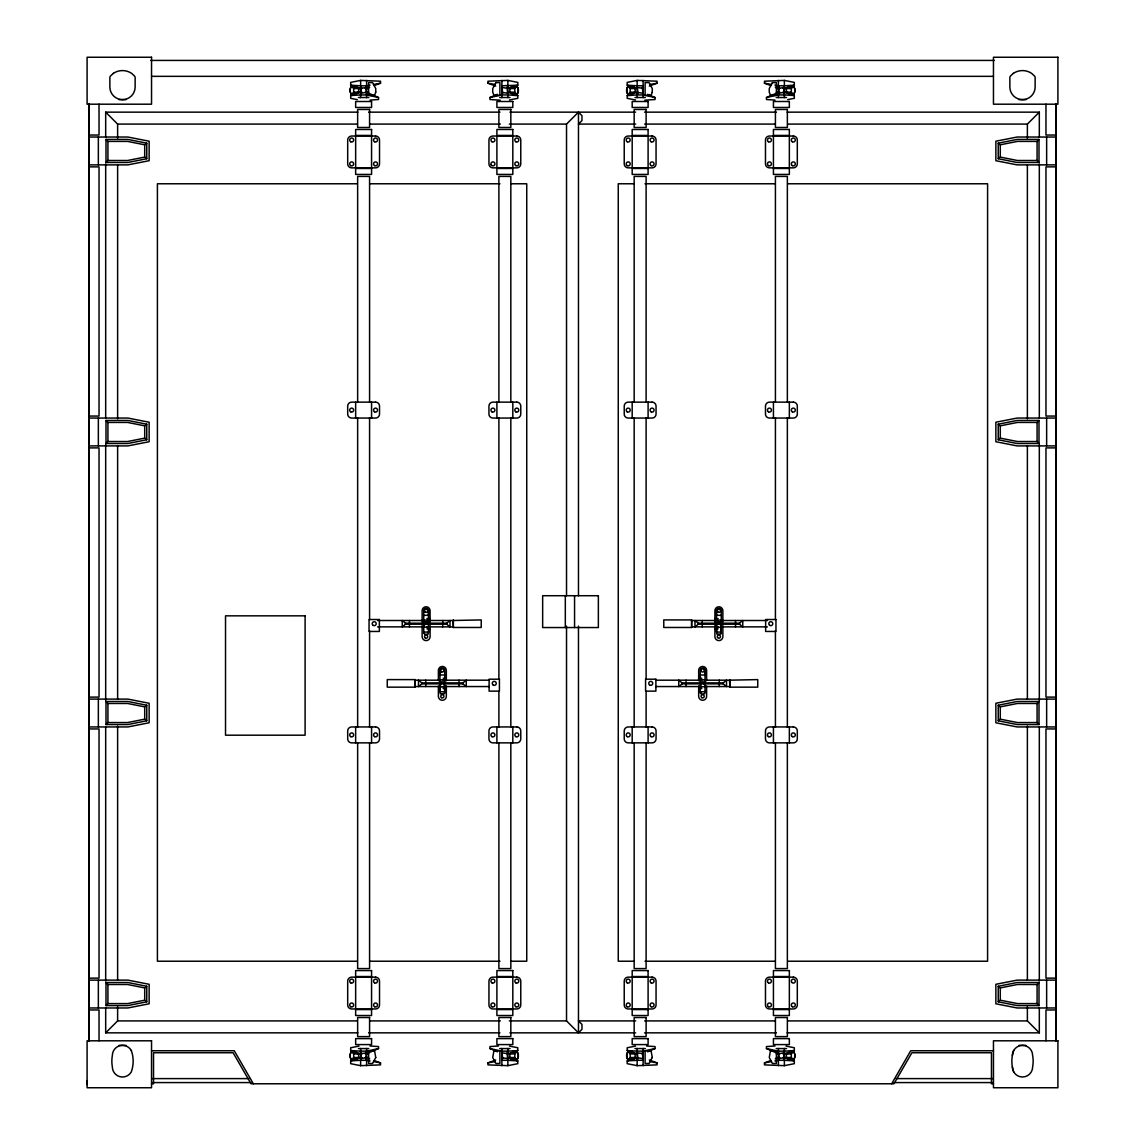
<?xml version="1.0" encoding="UTF-8"?>
<svg xmlns="http://www.w3.org/2000/svg" width="1145" height="1145" viewBox="0 0 1145 1145"><rect width="100%" height="100%" fill="white"/><g stroke="black" fill="none" stroke-linecap="round" stroke-linejoin="round"><path stroke-width="1.5" d="M87.092 1084.573L87.092 1080.594M357.87 1032.847L105.683 1032.847L105.683 1007.815M105.683 980.993L105.683 727.147M105.683 700.325L105.683 444.675M105.683 417.853L105.683 164.007M105.683 137.185L105.683 112.153L357.87 112.153M428.502 631.654L428.216 634.044L424.723 634.33L423.736 631.654M424.723 624.197L423.736 627.288L428.502 626.873M423.722 623.195L423.722 620.103L428.502 620.103L428.502 623.195L428.502 610.757A2.39 2.39 0 0 0 426.112 608.381A2.39 2.39 0 0 0 423.722 610.757L423.722 615.738M428.502 615.738L428.502 610.757M439.966 686.556L440.968 683.866M444.747 675.421L444.747 670.44A2.39 2.39 0 0 0 442.356 668.05A2.39 2.39 0 0 0 439.966 670.44L439.981 682.878L439.981 679.786L444.747 679.786L444.747 682.878M439.966 684.867L440.267 693.727L444.46 693.727L444.747 686.971L439.966 686.971L439.966 691.737L444.747 691.737M444.747 686.556L443.745 683.866M444.747 680.187L444.747 675.006L439.981 675.006M705.034 691.337L704.733 693.727L701.255 694.013L700.253 691.337M701.255 683.866L700.253 686.971L705.034 686.556M700.253 682.878L700.253 679.786L705.019 679.786L705.019 682.878L705.019 670.44A2.39 2.39 0 0 0 702.644 668.05A2.39 2.39 0 0 0 700.253 670.44L700.253 675.421M705.019 675.421L705.019 670.44M717.486 624.197L716.498 625.184L716.498 632.069L721.264 632.069M721.278 615.738L721.278 610.757A2.39 2.39 0 0 0 718.888 608.381A2.39 2.39 0 0 0 716.498 610.757L716.498 623.195L716.498 620.103L721.278 620.103L721.278 623.195M716.498 625.184L716.784 634.044L720.978 634.044L721.264 627.288L716.498 627.288M721.264 626.873L720.277 624.197M721.278 620.504L721.278 615.323L716.498 615.323M357.312 99.644L350.685 98.313L350.685 95.536L360.632 94.935L361.434 87.578L360.632 85.789L350.685 85.188L350.685 82.397L360.632 80.408L380.526 81.209L380.526 83.199L374.329 85.503M370.078 85.145L366.6 85.789L365.799 87.578L366.6 94.935L378.537 97.525L378.537 99.515L370.007 100.087M500.165 100.188L489.945 99.515L489.945 97.525L501.882 94.935L502.669 93.146L501.882 85.789L517.798 85.188L517.798 82.397L507.85 80.408L487.956 81.209L487.956 83.199L495.685 86.075M507.85 85.789L507.049 87.578L507.85 94.935L517.798 95.536L517.798 98.313L509.496 99.973M635.504 99.973L627.202 98.313L627.202 95.536L637.15 94.935L637.951 93.146L637.15 85.789L627.202 85.188L627.202 82.397L637.15 80.408L657.044 81.209L657.044 83.199L649.315 86.075M774.993 100.087L766.463 99.515L766.463 97.525L778.4 94.935L779.201 87.578L778.4 85.789L774.922 85.145M770.671 85.503L764.474 83.199L764.474 81.209L784.368 80.408L794.315 82.397L794.315 85.188L784.368 85.789L783.566 87.578L784.368 94.935L794.315 95.536L794.315 98.313L787.688 99.644M374.329 1060.585L380.526 1062.889L380.526 1064.879L360.632 1065.666L350.685 1063.676L350.685 1060.9L360.632 1060.299L361.434 1058.51L360.632 1051.139L350.685 1050.552L350.685 1047.761L358.972 1046.101M370.007 1046L378.537 1046.573L378.537 1048.562L366.6 1051.139L365.799 1058.51L366.6 1060.299L370.078 1060.943M509.496 1046.101L517.798 1047.761L517.798 1050.552L507.85 1051.139L507.049 1052.942L507.85 1060.299L517.798 1060.9L517.798 1063.676L507.85 1065.666L487.956 1064.879L487.956 1062.889L495.685 1060.012M649.315 1060.012L657.044 1062.889L657.044 1064.879L637.15 1065.666L627.202 1063.676L627.202 1060.9L637.15 1060.299L637.951 1058.51L637.15 1051.139L627.202 1050.552L627.202 1047.761L635.504 1046.101M646.539 1046L655.054 1046.573L655.054 1048.562L643.118 1051.139L642.331 1052.942L643.118 1060.299L637.15 1060.299M774.922 1060.943L778.4 1060.299L779.201 1058.51L778.4 1051.139L766.463 1048.562L766.463 1046.573L774.993 1046M786.028 1046.101L794.315 1047.761L794.315 1050.552L784.368 1051.139L783.566 1052.942L784.368 1060.299L794.315 1060.9L794.315 1063.676L784.368 1065.666L764.474 1064.879L764.474 1062.889L770.671 1060.585M351.844 85.589L350.284 88.566L350.284 92.158L351.944 95.336L358.643 92.158L358.643 88.566L356.539 86.19M513.06 95.336L516.538 95.336L518.184 92.158L518.184 88.566L516.638 85.589M628.362 85.589L626.816 88.566L626.816 92.158L628.462 95.336L631.94 95.336M516.638 1060.499L518.184 1057.508L518.184 1053.93L516.538 1050.752L513.06 1050.752M631.94 1050.752L628.462 1050.752L626.816 1053.93L626.816 1057.508L628.362 1060.499M793.156 1060.499L794.716 1057.508L794.716 1053.93L793.056 1050.752L786.357 1053.93L786.357 1057.508L788.461 1059.898M891.669 1083.771L910.733 1050.752L993.459 1050.752M452.976 620.504L481.229 619.917L481.229 627.474L453.377 627.474L452.976 620.504L426.913 620.504M415.105 687.157L415.105 679.6L387.253 679.6L387.253 687.157L415.105 687.157L415.105 679.6M691.623 627.474L691.623 619.917L663.771 619.917L663.771 627.474L691.623 627.474L691.623 619.917M729.494 680.187L757.747 679.6L757.747 687.157L729.895 687.157L729.494 680.187L704.39 680.187M511.929 86.19L509.84 88.566L509.84 92.158L516.538 95.336M793.156 85.589L794.716 88.566L794.716 92.158L793.056 95.336L786.357 92.158L786.357 88.566L788.461 86.19M356.539 1059.898L358.643 1057.508L358.643 1053.93L351.944 1050.752L350.284 1053.93L350.284 1057.508L351.844 1060.499M633.07 1059.898L635.16 1057.508L635.16 1053.93L628.462 1050.752M351.486 94.448L353.662 92.158L353.662 88.566L351.486 86.276A6.484 6.484 0 0 0 351.486 94.448L358.643 92.158M514.806 92.158L514.806 88.566L516.996 86.276A6.484 6.484 0 0 1 516.996 94.448L509.84 92.158L514.806 92.158L516.996 94.448M628.004 94.448L630.194 92.158L630.194 88.566L628.004 86.276A6.484 6.484 0 0 0 628.004 94.448L635.16 92.158L635.16 88.566L633.07 86.19M793.514 94.448L791.338 92.158L791.338 88.566L793.514 86.276A6.484 6.484 0 0 1 793.514 94.448L786.357 92.158M351.486 1059.798L353.662 1057.508L353.662 1053.93L351.486 1051.64A6.484 6.484 0 0 0 351.486 1059.798L358.643 1057.508M516.996 1059.798L514.806 1057.508L514.806 1053.93L516.996 1051.64A6.484 6.484 0 0 1 516.996 1059.798L509.84 1057.508L509.84 1053.93L516.538 1050.752M628.004 1059.798L630.194 1057.508L630.194 1053.93L628.004 1051.64A6.484 6.484 0 0 0 628.004 1059.798L635.16 1057.508L630.194 1057.508M793.514 1059.798L791.338 1057.508L791.338 1053.93L793.514 1051.64A6.484 6.484 0 0 1 793.514 1059.798L786.357 1057.508M105.998 162.49L107.916 160.5L107.916 141.407L105.998 139.418L127.839 139.418L146.76 143.168L146.76 158.726L127.839 162.49L105.998 162.49L105.998 139.418M105.998 443.516L107.916 441.526L107.916 422.433L105.998 420.444L127.839 420.444L146.76 424.208L146.76 439.766L127.839 443.516L105.998 443.516L105.998 420.444M105.998 724.556L107.916 722.567L107.916 703.474L105.998 701.484L127.839 701.484L146.76 705.234L146.76 720.792L127.839 724.556L105.998 724.556L105.998 701.484M105.998 1005.582L107.916 1003.592L107.916 984.5L105.998 982.51L127.839 982.51L146.76 986.274L146.76 1001.832L127.839 1005.582L105.998 1005.582L105.998 982.51M1039.002 162.49L1037.084 160.5L1037.084 141.407L1039.002 139.418L1017.161 139.418L998.24 143.168L998.24 158.726L1017.161 162.49L1039.002 162.49L1039.002 139.418M1039.002 443.516L1037.084 441.526L1037.084 422.433L1039.002 420.444L1017.161 420.444L998.24 424.208L998.24 439.766L1017.161 443.516L1039.002 443.516L1039.002 420.444M1039.002 724.556L1037.084 722.567L1037.084 703.474L1039.002 701.484L1017.161 701.484L998.24 705.234L998.24 720.792L1017.161 724.556L1039.002 724.556L1039.002 701.484M1039.002 1005.582L1037.084 1003.592L1037.084 984.5L1039.002 982.51L1017.161 982.51L998.24 986.274L998.24 1001.832L1017.161 1005.582L1039.002 1005.582L1039.002 982.51M501.882 88.365L502.669 87.578L507.85 88.365L517.798 85.188M566.532 595.729L566.532 124.089L578.468 112.153L581.961 115.659L581.961 120.597L578.468 124.089L635.704 124.089M643.118 92.344L642.331 93.146L637.15 92.344L627.202 95.536M105.683 1032.847L117.62 1020.911L357.269 1020.911M787.731 124.089L1027.38 124.089L1039.316 112.153L787.13 112.153M501.882 1053.729L502.669 1052.942L507.85 1053.729L517.798 1050.552M566.532 626.1L566.532 1020.911L578.468 1032.847L581.961 1029.341L581.961 1024.403L578.468 1020.911L635.704 1020.911M643.118 1057.708L642.331 1058.51L637.15 1057.708L627.202 1060.9M405.516 624.197L402.238 626.873L402.238 620.504L405.516 623.195L446.722 623.195L449.999 620.504L449.999 626.873L446.722 624.197L405.516 624.197L405.516 623.195M421.746 683.866L418.483 686.556L418.483 680.187L421.746 682.878L462.966 682.878L466.244 680.187L466.244 686.556L462.966 683.866L421.746 683.866L421.746 682.878M698.278 624.197L695.001 626.873L695.001 620.504L698.278 623.195L739.484 623.195L742.761 620.504L742.761 626.873L739.484 624.197L698.278 624.197L698.278 623.195M682.034 683.866L678.756 686.556L678.756 680.187L682.034 682.878L723.254 682.878L726.517 680.187L726.517 686.556L723.254 683.866L682.034 683.866L682.034 682.878M107.916 141.407L127.582 141.407L144.714 144.8L146.76 143.168M107.916 422.433L127.582 422.433L144.714 425.84L146.76 424.208M107.916 703.474L127.582 703.474L144.714 706.866L146.76 705.234M998.24 158.726L1000.286 157.094L1017.418 160.5L1037.084 160.5M107.916 984.5L127.582 984.5L144.714 987.906L146.76 986.274M998.24 439.766L1000.286 438.134L1017.418 441.526L1037.084 441.526M998.24 720.792L1000.286 719.16L1017.418 722.567L1037.084 722.567M998.24 1001.832L1000.286 1000.2L1017.418 1003.592L1037.084 1003.592M628.462 95.336L635.16 92.158L630.194 92.158M489.945 97.525L497.402 94.291M766.463 97.525L778.4 92.344L779.201 93.146L784.368 92.344L794.315 95.536M378.537 1048.562L366.6 1053.729L365.799 1052.942L360.632 1053.729L350.685 1050.552M647.598 1051.797L655.054 1048.562M369.692 87.22L366.6 88.365L365.799 87.578L360.632 88.365L350.685 85.188M775.308 1058.853L778.4 1057.708L779.201 1058.51L784.368 1057.708L794.315 1060.9M350.685 95.536L360.632 92.344L361.434 93.146L366.6 92.344L378.537 97.525M516.996 86.276L509.84 88.566L514.806 88.566M794.315 85.188L784.368 88.365L783.566 87.578L778.4 88.365L775.308 87.22M786.357 88.566L793.514 86.276M350.685 1060.9L360.632 1057.708L361.434 1058.51L366.6 1057.708L369.692 1058.853M516.996 1051.64L509.84 1053.93L514.806 1053.93M794.315 1050.552L784.368 1053.729L783.566 1052.942L778.4 1053.729L766.463 1048.562M786.357 1053.93L793.514 1051.64M146.76 158.726L144.714 157.094L127.582 160.5L107.916 160.5M998.24 143.168L1000.286 144.8L1017.418 141.407L1037.084 141.407M146.76 439.766L144.714 438.134L127.582 441.526L107.916 441.526M998.24 424.208L1000.286 425.84L1017.418 422.433L1037.084 422.433M146.76 720.792L144.714 719.16L127.582 722.567L107.916 722.567M998.24 705.234L1000.286 706.866L1017.418 703.474L1037.084 703.474M146.76 1001.832L144.714 1000.2L127.582 1003.592L107.916 1003.592M998.24 986.274L1000.286 987.906L1017.418 984.5L1037.084 984.5M373.556 84.487L380.526 83.199M650.088 84.487L657.044 83.199M487.956 1062.889L494.912 1061.587M764.474 1062.889L771.444 1061.587M644.835 100.188L655.054 99.515L655.054 97.525L647.598 94.291M498.461 1046L489.945 1046.573L489.945 1048.562L497.402 1051.797M150.725 60.427L994.275 60.427M151.541 76.343L993.459 76.343M360.632 85.789L366.6 85.789M637.15 85.789L643.118 85.789L642.331 87.578L643.118 94.935L655.054 97.525M778.4 85.789L784.368 85.789M353.662 88.566L361.963 88.566M365.269 88.566L368.59 88.566M630.194 88.566L635.16 88.566L628.004 86.276M776.41 88.566L779.731 88.566M783.037 88.566L791.338 88.566M353.662 92.158L361.963 92.158M365.269 92.158L368.59 92.158M776.41 92.158L779.731 92.158M783.037 92.158L791.338 92.158M360.632 94.935L366.6 94.935M501.882 94.935L507.85 94.935M637.15 94.935L643.118 94.935M778.4 94.935L784.368 94.935M358.442 97.525L368.79 97.525M499.692 97.525L510.026 97.525M634.974 97.525L645.308 97.525M776.21 97.525L786.558 97.525M119.037 99.629L126.05 99.629M1018.95 99.629L1025.963 99.629M368.604 112.153L499.964 112.153M509.897 112.153L635.632 112.153M644.563 112.153L776.396 112.153M105.683 112.153L117.62 124.089L357.269 124.089M369.792 124.089L500.351 124.089M509.296 124.089L566.532 124.089M644.649 124.089L775.208 124.089M89.081 135.038L99.028 135.038L99.028 104.195M1055.919 135.038L1045.972 135.038L1045.972 104.195M89.081 137.028L127.839 137.028L149.136 141.207L149.136 160.701L127.839 164.88L89.081 164.88M1055.919 137.028L1017.161 137.028L995.864 141.207L995.864 160.701L1017.161 164.88L1055.919 164.88M89.081 166.869L99.028 166.869L99.028 416.064L89.081 416.064M1055.919 166.869L1045.972 166.869L1045.972 416.064L1055.919 416.064M357.24 183.773L157.409 183.773L157.409 961.227L357.24 961.227M369.735 183.773L499.979 183.773M510.684 183.773L526.743 183.773L526.743 961.227L510.684 961.227M634.316 183.773L618.257 183.773L618.257 961.227L634.316 961.227M645.021 183.773L775.265 183.773M787.76 183.773L987.591 183.773L987.591 961.227L787.76 961.227M89.081 418.054L127.839 418.054L149.136 422.233L149.136 441.727L127.839 445.906L89.081 445.906M1055.919 418.054L1017.161 418.054L995.864 422.233L995.864 441.727L1017.161 445.906L1055.919 445.906M89.081 447.895L99.028 447.895L99.028 697.105L89.081 697.105M1055.919 447.895L1045.972 447.895L1045.972 697.105L1055.919 697.105M428.502 615.323L423.722 615.323L423.722 620.504M426.913 618.515L430.091 618.515M714.909 618.515L718.087 618.515M377.607 620.504L424.38 620.504M692.024 620.504L718.087 620.504M720.62 620.504L767.393 620.504M428.502 622.207L424.022 622.207M716.498 622.207L720.978 622.207M424.723 622.207L427.514 622.207M717.486 622.207L720.277 622.207M377.607 626.873L424.38 626.873M426.913 626.873L452.976 626.873M692.024 626.873L718.087 626.873M720.62 626.873L767.393 626.873M426.913 628.863L430.091 628.863M714.909 628.863L718.087 628.863M423.736 632.069L428.502 632.069L428.502 625.184L427.514 624.197M705.019 675.006L700.253 675.006L700.253 680.187M443.158 678.198L446.335 678.198M698.665 678.198L701.842 678.198M415.506 680.187L440.61 680.187M443.158 680.187L489.173 680.187M655.827 680.187L701.842 680.187M439.981 681.876L444.747 681.876M700.253 681.876L705.019 681.876M415.506 686.556L440.61 686.556M443.158 686.556L489.173 686.556M655.827 686.556L701.842 686.556M704.39 686.556L729.494 686.556M443.158 688.546L446.335 688.546M698.665 688.546L701.842 688.546M700.253 691.737L705.034 691.737L705.034 684.867L704.032 683.866M89.081 699.094L127.839 699.094L149.136 703.273L149.136 722.767L127.839 726.946L89.081 726.946M1055.919 699.094L1017.161 699.094L995.864 703.273L995.864 722.767L1017.161 726.946L1055.919 726.946M89.081 728.936L99.028 728.936L99.028 978.131L89.081 978.131M1055.919 728.936L1045.972 728.936L1045.972 978.131L1055.919 978.131M369.735 961.227L499.979 961.227M645.021 961.227L775.265 961.227M89.081 980.12L127.839 980.12L149.136 984.299L149.136 1003.793L127.839 1007.972L89.081 1007.972M1055.919 980.12L1017.161 980.12L995.864 984.299L995.864 1003.793L1017.161 1007.972L1055.919 1007.972M89.081 1009.962L99.028 1009.962L99.028 1040.805M1055.919 1009.962L1045.972 1009.962L1045.972 1040.805M369.792 1020.911L500.351 1020.911M509.296 1020.911L566.532 1020.911M644.649 1020.911L775.208 1020.911M787.731 1020.911L1027.38 1020.911L1039.316 1032.847L787.13 1032.847M368.604 1032.847L499.964 1032.847M509.897 1032.847L635.632 1032.847M644.563 1032.847L776.396 1032.847M119.037 1045.371L126.05 1045.371M1018.95 1045.371L1025.963 1045.371M358.442 1048.562L368.79 1048.562M499.692 1048.562L510.026 1048.562M634.974 1048.562L645.308 1048.562M776.21 1048.562L786.558 1048.562M151.541 1050.752L234.267 1050.752L253.331 1083.771M360.632 1051.139L366.6 1051.139M489.945 1048.562L501.882 1051.139L507.85 1051.139M637.15 1051.139L643.118 1051.139M778.4 1051.139L784.368 1051.139M353.662 1053.93L361.963 1053.93M365.269 1053.93L368.59 1053.93M630.194 1053.93L635.16 1053.93L628.004 1051.64M776.41 1053.93L779.731 1053.93M783.037 1053.93L791.338 1053.93M353.662 1057.508L361.963 1057.508M365.269 1057.508L368.59 1057.508M514.806 1057.508L509.84 1057.508L511.929 1059.898M776.41 1057.508L779.731 1057.508M783.037 1057.508L791.338 1057.508M360.632 1060.299L366.6 1060.299M507.85 1060.299L501.882 1060.299L502.669 1058.51L501.882 1051.139M778.4 1060.299L784.368 1060.299M152.142 1078.604L248.737 1078.604M896.263 1078.604L992.858 1078.604M152.142 1082.583L250.827 1082.583M894.173 1082.583L992.858 1082.583M151.541 1083.771L153.53 1083.771L153.53 1052.742L233.108 1052.742L251.027 1083.771L893.973 1083.771L911.892 1052.742L991.47 1052.742L991.47 1083.771L993.459 1083.771M764.474 83.199L771.444 84.487M487.956 83.199L494.912 84.487M650.088 1061.587L657.044 1062.889M373.556 1061.587L380.526 1062.889M627.202 85.188L637.15 88.365L637.951 87.578L643.118 88.365M517.798 95.536L507.85 92.344L507.049 93.146L501.882 92.344M351.486 86.276L358.643 88.566M627.202 1050.552L637.15 1053.729L637.951 1052.942L643.118 1053.729M517.798 1060.9L507.85 1057.708L507.049 1058.51L501.882 1057.708M351.486 1051.64L358.643 1053.93M1046.644 137.028L1046.644 164.88M1046.644 418.054L1046.644 445.906M1046.644 699.094L1046.644 726.946M1046.644 980.12L1046.644 1007.972M1039.316 112.153L1039.316 137.185M1039.316 164.007L1039.316 417.853M1039.316 444.675L1039.316 700.325M1039.316 727.147L1039.316 980.993M1039.316 1007.815L1039.316 1032.847M1027.38 124.089L1027.38 138.388M1027.38 165.181L1027.38 418.87M1027.38 445.663L1027.38 699.337M1027.38 726.13L1027.38 979.819M1027.38 1006.612L1027.38 1020.911M1000.286 144.8L1000.286 157.094M1000.286 425.84L1000.286 438.134M1000.286 706.866L1000.286 719.16M1000.286 987.906L1000.286 1000.2M789.349 136.026L789.349 167.857M789.349 402.138L789.349 418.054M789.349 726.946L789.349 742.862M789.349 977.143L789.349 1008.974M787.359 401.723L787.359 176.416L775.423 176.416L775.423 401.723M787.359 417.825L787.359 727.175M787.359 743.277L787.359 968.584L775.423 968.584L775.423 743.277M784.368 80.408L784.368 97.626M784.368 1048.462L784.368 1065.666M778.4 80.408L778.4 97.626M778.4 1048.462L778.4 1065.666M775.423 417.825L775.423 619.889M775.423 630.623L775.423 727.175M773.433 136.026L773.433 167.857M773.433 402.138L773.433 418.054M773.433 726.946L773.433 742.862M773.433 977.143L773.433 1008.974M739.484 623.195L739.484 624.197M735.519 620.504L735.519 623.195M735.519 624.197L735.519 626.873M729.895 679.6L729.895 687.157M723.254 682.878L723.254 683.866M722.867 621.964L722.867 610.757A3.979 3.979 0 0 0 718.888 606.778A3.979 3.979 0 0 0 714.909 610.757L714.909 621.964M722.867 625.413L722.867 636.62A3.979 3.979 0 0 1 718.888 640.599A3.979 3.979 0 0 1 714.909 636.62L714.909 625.413M721.264 625.184L721.264 633.342M719.275 680.187L719.275 682.878M719.275 683.866L719.275 686.556M716.498 610.757L716.498 615.738M706.622 680.788L706.622 670.44A3.979 3.979 0 0 0 702.644 666.462A3.979 3.979 0 0 0 698.665 670.44L698.665 680.788M706.622 685.955L706.622 696.303A3.979 3.979 0 0 1 702.644 700.282A3.979 3.979 0 0 1 698.665 696.303L698.665 685.955M702.257 620.504L702.257 623.195M702.257 624.197L702.257 626.873M700.253 684.867L700.253 693.026M686.012 680.187L686.012 682.878M686.012 683.866L686.012 686.556M648.099 136.026L648.099 167.857M648.099 402.138L648.099 418.054M648.099 726.946L648.099 742.862M648.099 977.143L648.099 1008.974M646.109 401.723L646.109 176.416L634.173 176.416L634.173 401.723M646.109 417.825L646.109 678.899M646.109 691.408L646.109 727.175M646.109 743.277L646.109 968.584L634.173 968.584L634.173 743.277M643.118 80.408L643.118 97.626M643.118 1048.462L643.118 1065.666M637.15 80.408L637.15 97.626M637.15 1048.462L637.15 1065.666M634.173 417.825L634.173 727.175M632.183 136.026L632.183 167.857M632.183 402.138L632.183 418.054M632.183 726.946L632.183 742.862M632.183 977.143L632.183 1008.974M578.468 112.153L578.468 595.729M578.468 626.1L578.468 1032.847M574.561 595.715L574.561 627.546M565.315 595.715L565.315 627.546M512.817 136.026L512.817 167.857M512.817 402.138L512.817 418.054M512.817 726.946L512.817 742.862M512.817 977.143L512.817 1008.974M510.827 401.723L510.827 176.416L498.891 176.416L498.891 401.723M510.827 417.825L510.827 727.175M510.827 743.277L510.827 968.584L498.891 968.584L498.891 743.277M507.85 80.408L507.85 97.626M507.85 1048.462L507.85 1065.666M501.882 80.408L501.882 97.626M501.882 1048.462L501.882 1065.666M498.891 417.825L498.891 678.899M498.891 691.408L498.891 727.175M496.901 136.026L496.901 167.857M496.901 402.138L496.901 418.054M496.901 726.946L496.901 742.862M496.901 977.143L496.901 1008.974M462.966 682.878L462.966 683.866M458.988 680.187L458.988 682.878M458.988 683.866L458.988 686.556M453.377 619.917L453.377 627.474M446.722 623.195L446.722 624.197M446.335 680.788L446.335 670.44A3.979 3.979 0 0 0 442.356 666.462A3.979 3.979 0 0 0 438.378 670.44L438.378 680.788M446.335 685.955L446.335 696.303A3.979 3.979 0 0 1 442.356 700.282A3.979 3.979 0 0 1 438.378 696.303L438.378 685.955M444.747 684.867L444.747 693.026M442.743 620.504L442.743 623.195M442.743 624.197L442.743 626.873M439.981 670.44L439.981 675.421M430.091 621.964L430.091 610.757A3.979 3.979 0 0 0 426.112 606.778A3.979 3.979 0 0 0 422.133 610.757L422.133 621.964M430.091 625.413L430.091 636.62A3.979 3.979 0 0 1 426.112 640.599A3.979 3.979 0 0 1 422.133 636.62L422.133 625.413M425.725 680.187L425.725 682.878M425.725 683.866L425.725 686.556M423.736 625.184L423.736 633.342M409.481 620.504L409.481 623.195M409.481 624.197L409.481 626.873M371.567 136.026L371.567 167.857M371.567 402.138L371.567 418.054M371.567 726.946L371.567 742.862M371.567 977.143L371.567 1008.974M369.577 401.723L369.577 176.416L357.641 176.416L357.641 401.723M369.577 417.825L369.577 619.889M369.577 630.623L369.577 727.175M369.577 743.277L369.577 968.584L357.641 968.584L357.641 743.277M366.6 80.408L366.6 97.626M366.6 1048.462L366.6 1065.666M360.632 80.408L360.632 97.626M360.632 1048.462L360.632 1065.666M357.641 417.825L357.641 727.175M355.651 136.026L355.651 167.857M355.651 402.138L355.651 418.054M355.651 726.946L355.651 742.862M355.651 977.143L355.651 1008.974M144.714 144.8L144.714 157.094M144.714 425.84L144.714 438.134M144.714 706.866L144.714 719.16M144.714 987.906L144.714 1000.2M117.62 124.089L117.62 138.388M117.62 165.181L117.62 418.87M117.62 445.663L117.62 699.337M117.62 726.13L117.62 979.819M117.62 1006.612L117.62 1020.911M98.355 137.028L98.355 164.88M98.355 418.054L98.355 445.906M98.355 699.094L98.355 726.946M98.355 980.12L98.355 1007.972M1012.352 1066.868A10.148 10.148 0 0 0 1022.499 1077.001A10.148 10.148 0 0 0 1032.647 1066.868A31.817 31.817 0 0 0 1032.647 1055.518A10.148 10.148 0 0 0 1022.499 1045.371A10.148 10.148 0 0 0 1012.352 1055.518M1013.711 1071.935A31.817 31.817 0 0 1 1013.711 1050.452M89.081 104.195L89.081 1040.805L89.081 104.195M1055.919 104.195L1055.919 1040.805L1055.919 104.195M375.746 92.158L374.558 95.336L368.59 95.336L368.59 82.597L372.569 82.597L375.746 88.566L375.746 92.158M652.278 92.158L651.076 95.336L645.107 95.336L645.107 82.597L649.086 82.597L652.278 88.566L652.278 92.158M493.924 1050.752L492.722 1057.508L495.914 1063.476L499.893 1063.476L499.893 1050.752L493.924 1050.752M770.442 1050.752L769.254 1057.508L772.431 1063.476L776.41 1063.476L776.41 1050.752L770.442 1050.752M495.914 82.597L492.722 88.566L492.722 92.158L493.924 95.336L499.893 95.336L499.893 82.597L495.914 82.597M772.431 82.597L769.254 88.566L769.254 92.158L770.442 95.336L776.41 95.336L776.41 82.597L772.431 82.597M375.746 1057.508L372.569 1063.476L368.59 1063.476L368.59 1050.752L374.558 1050.752L375.746 1057.508M652.278 1057.508L649.086 1063.476L645.107 1063.476L645.107 1050.752L651.076 1050.752L652.278 1057.508M113.427 73.323L110.664 75.828A2.719 2.719 0 0 0 109.863 77.617L109.863 86.991A12.638 12.638 0 0 0 122.501 99.629A12.638 12.638 0 0 0 135.139 86.991L135.139 77.617A2.719 2.719 0 0 0 134.337 75.828L131.575 73.323A16.359 16.359 0 0 0 113.427 73.323M1013.425 73.323L1010.663 75.828A2.719 2.719 0 0 0 1009.861 77.617L1009.861 86.991A12.638 12.638 0 0 0 1022.499 99.629A12.638 12.638 0 0 0 1035.137 86.991L1035.137 77.617A2.719 2.719 0 0 0 1034.336 75.828L1031.573 73.323A16.359 16.359 0 0 0 1013.425 73.323M151.541 57.25L87.092 57.25L87.092 104.195L151.541 104.195L151.541 57.25M1057.908 57.25L993.459 57.25L993.459 104.195L1057.908 104.195L1057.908 57.25M371.567 101.504L355.651 101.504L355.651 107.473L371.567 107.473L371.567 101.504M512.817 101.504L496.901 101.504L496.901 107.473L512.817 107.473L512.817 101.504M648.099 101.504L632.183 101.504L632.183 107.473L648.099 107.473L648.099 101.504M789.349 101.504L773.433 101.504L773.433 107.473L789.349 107.473L789.349 101.504M369.577 109.462L357.641 109.462L357.641 127.481L369.577 127.481L369.577 109.462M510.827 109.462L498.891 109.462L498.891 127.481L510.827 127.481L510.827 109.462M646.109 109.462L634.173 109.462L634.173 127.481L646.109 127.481L646.109 109.462M787.359 109.462L775.423 109.462L775.423 127.481L787.359 127.481L787.359 109.462M371.567 129.471L355.651 129.471L355.651 135.439L371.567 135.439L371.567 129.471M512.817 129.471L496.901 129.471L496.901 135.439L512.817 135.439L512.817 129.471M648.099 129.471L632.183 129.471L632.183 135.439L648.099 135.439L648.099 129.471M789.349 129.471L773.433 129.471L773.433 135.439L789.349 135.439L789.349 129.471M375.546 136.026L351.672 136.026A3.979 3.979 0 0 0 347.694 140.005L347.694 163.878A3.979 3.979 0 0 0 351.672 167.857L375.546 167.857A3.979 3.979 0 0 0 379.525 163.878L379.525 140.005A3.979 3.979 0 0 0 375.546 136.026M516.796 136.026L492.922 136.026A3.979 3.979 0 0 0 488.944 140.005L488.944 163.878A3.979 3.979 0 0 0 492.922 167.857L516.796 167.857A3.979 3.979 0 0 0 520.775 163.878L520.775 140.005A3.979 3.979 0 0 0 516.796 136.026M652.077 136.026L628.204 136.026A3.979 3.979 0 0 0 624.225 140.005L624.225 163.878A3.979 3.979 0 0 0 628.204 167.857L652.077 167.857A3.979 3.979 0 0 0 656.056 163.878L656.056 140.005A3.979 3.979 0 0 0 652.077 136.026M793.328 136.026L769.454 136.026A3.979 3.979 0 0 0 765.475 140.005L765.475 163.878A3.979 3.979 0 0 0 769.454 167.857L793.328 167.857A3.979 3.979 0 0 0 797.306 163.878L797.306 140.005A3.979 3.979 0 0 0 793.328 136.026M371.567 168.458L355.651 168.458L355.651 174.426L371.567 174.426L371.567 168.458M512.817 168.458L496.901 168.458L496.901 174.426L512.817 174.426L512.817 168.458M648.099 168.458L632.183 168.458L632.183 174.426L648.099 174.426L648.099 168.458M789.349 168.458L773.433 168.458L773.433 174.426L789.349 174.426L789.349 168.458M375.546 402.138L351.672 402.138A3.979 3.979 0 0 0 347.694 406.117L347.694 414.075A3.979 3.979 0 0 0 351.672 418.054L375.546 418.054A3.979 3.979 0 0 0 379.525 414.075L379.525 406.117A3.979 3.979 0 0 0 375.546 402.138M516.796 402.138L492.922 402.138A3.979 3.979 0 0 0 488.944 406.117L488.944 414.075A3.979 3.979 0 0 0 492.922 418.054L516.796 418.054A3.979 3.979 0 0 0 520.775 414.075L520.775 406.117A3.979 3.979 0 0 0 516.796 402.138M652.077 402.138L628.204 402.138A3.979 3.979 0 0 0 624.225 406.117L624.225 414.075A3.979 3.979 0 0 0 628.204 418.054L652.077 418.054A3.979 3.979 0 0 0 656.056 414.075L656.056 406.117A3.979 3.979 0 0 0 652.077 402.138M793.328 402.138L769.454 402.138A3.979 3.979 0 0 0 765.475 406.117L765.475 414.075A3.979 3.979 0 0 0 769.454 418.054L793.328 418.054A3.979 3.979 0 0 0 797.306 414.075L797.306 406.117A3.979 3.979 0 0 0 793.328 402.138M598.363 595.715L542.658 595.715L542.658 627.546L598.363 627.546L598.363 595.715M305.1 615.838L225.522 615.838L225.522 735.19L305.1 735.19L305.1 615.838M379.367 619.517L369.048 619.517L369.048 631.453L379.367 631.453L379.367 619.517M775.952 619.517L765.633 619.517L765.633 631.453L775.952 631.453L775.952 619.517M499.42 679.2L489.115 679.2L489.115 691.136L499.42 691.136L499.42 679.2M655.885 679.2L645.58 679.2L645.58 691.136L655.885 691.136L655.885 679.2M375.546 726.946L351.672 726.946A3.979 3.979 0 0 0 347.694 730.925L347.694 738.883A3.979 3.979 0 0 0 351.672 742.862L375.546 742.862A3.979 3.979 0 0 0 379.525 738.883L379.525 730.925A3.979 3.979 0 0 0 375.546 726.946M516.796 726.946L492.922 726.946A3.979 3.979 0 0 0 488.944 730.925L488.944 738.883A3.979 3.979 0 0 0 492.922 742.862L516.796 742.862A3.979 3.979 0 0 0 520.775 738.883L520.775 730.925A3.979 3.979 0 0 0 516.796 726.946M652.077 726.946L628.204 726.946A3.979 3.979 0 0 0 624.225 730.925L624.225 738.883A3.979 3.979 0 0 0 628.204 742.862L652.077 742.862A3.979 3.979 0 0 0 656.056 738.883L656.056 730.925A3.979 3.979 0 0 0 652.077 726.946M793.328 726.946L769.454 726.946A3.979 3.979 0 0 0 765.475 730.925L765.475 738.883A3.979 3.979 0 0 0 769.454 742.862L793.328 742.862A3.979 3.979 0 0 0 797.306 738.883L797.306 730.925A3.979 3.979 0 0 0 793.328 726.946M371.567 970.574L355.651 970.574L355.651 976.542L371.567 976.542L371.567 970.574M512.817 970.574L496.901 970.574L496.901 976.542L512.817 976.542L512.817 970.574M648.099 970.574L632.183 970.574L632.183 976.542L648.099 976.542L648.099 970.574M789.349 970.574L773.433 970.574L773.433 976.542L789.349 976.542L789.349 970.574M375.546 977.143L351.672 977.143A3.979 3.979 0 0 0 347.694 981.122L347.694 1004.995A3.979 3.979 0 0 0 351.672 1008.974L375.546 1008.974A3.979 3.979 0 0 0 379.525 1004.995L379.525 981.122A3.979 3.979 0 0 0 375.546 977.143M516.796 977.143L492.922 977.143A3.979 3.979 0 0 0 488.944 981.122L488.944 1004.995A3.979 3.979 0 0 0 492.922 1008.974L516.796 1008.974A3.979 3.979 0 0 0 520.775 1004.995L520.775 981.122A3.979 3.979 0 0 0 516.796 977.143M652.077 977.143L628.204 977.143A3.979 3.979 0 0 0 624.225 981.122L624.225 1004.995A3.979 3.979 0 0 0 628.204 1008.974L652.077 1008.974A3.979 3.979 0 0 0 656.056 1004.995L656.056 981.122A3.979 3.979 0 0 0 652.077 977.143M793.328 977.143L769.454 977.143A3.979 3.979 0 0 0 765.475 981.122L765.475 1004.995A3.979 3.979 0 0 0 769.454 1008.974L793.328 1008.974A3.979 3.979 0 0 0 797.306 1004.995L797.306 981.122A3.979 3.979 0 0 0 793.328 977.143M371.567 1009.561L355.651 1009.561L355.651 1015.529L371.567 1015.529L371.567 1009.561M512.817 1009.561L496.901 1009.561L496.901 1015.529L512.817 1015.529L512.817 1009.561M648.099 1009.561L632.183 1009.561L632.183 1015.529L648.099 1015.529L648.099 1009.561M789.349 1009.561L773.433 1009.561L773.433 1015.529L789.349 1015.529L789.349 1009.561M369.577 1017.519L357.641 1017.519L357.641 1036.626L369.577 1036.626L369.577 1017.519M510.827 1017.519L498.891 1017.519L498.891 1036.626L510.827 1036.626L510.827 1017.519M646.109 1017.519L634.173 1017.519L634.173 1036.626L646.109 1036.626L646.109 1017.519M787.359 1017.519L775.423 1017.519L775.423 1036.626L787.359 1036.626L787.359 1017.519M371.567 1038.615L355.651 1038.615L355.651 1044.583L371.567 1044.583L371.567 1038.615M512.817 1038.615L496.901 1038.615L496.901 1044.583L512.817 1044.583L512.817 1038.615M648.099 1038.615L632.183 1038.615L632.183 1044.583L648.099 1044.583L648.099 1038.615M789.349 1038.615L773.433 1038.615L773.433 1044.583L789.349 1044.583L789.349 1038.615M151.541 1040.805L87.092 1040.805L87.092 1087.75L151.541 1087.75L151.541 1040.805M1057.908 1040.805L993.459 1040.805L993.459 1087.75L1057.908 1087.75L1057.908 1040.805M373.213 625.413A1.989 1.989 0 0 0 376.204 623.696A1.989 1.989 0 0 0 373.213 621.964A1.989 1.989 0 0 0 373.213 625.413M424.738 611.559A1.589 1.589 0 0 0 427.5 611.559A1.589 1.589 0 0 0 426.112 609.169A1.589 1.589 0 0 0 424.738 611.559M425.325 638.008A1.589 1.589 0 0 0 427.715 636.62A1.589 1.589 0 0 0 425.325 635.246A1.589 1.589 0 0 0 425.325 638.008M374.558 141.737A1.989 1.989 0 0 0 377.535 140.005A1.989 1.989 0 0 0 374.558 138.287A1.989 1.989 0 0 0 374.558 141.737M374.558 165.61A1.989 1.989 0 0 0 377.535 163.878A1.989 1.989 0 0 0 374.558 162.161A1.989 1.989 0 0 0 374.558 165.61M350.685 165.61A1.989 1.989 0 0 0 353.662 163.878A1.989 1.989 0 0 0 350.685 162.161A1.989 1.989 0 0 0 350.685 165.61M350.685 141.737A1.989 1.989 0 0 0 353.662 140.005A1.989 1.989 0 0 0 350.685 138.287A1.989 1.989 0 0 0 350.685 141.737M374.558 982.839A1.989 1.989 0 0 0 377.535 981.122A1.989 1.989 0 0 0 374.558 979.39A1.989 1.989 0 0 0 374.558 982.839M374.558 1006.713A1.989 1.989 0 0 0 377.535 1004.995A1.989 1.989 0 0 0 374.558 1003.263A1.989 1.989 0 0 0 374.558 1006.713M350.685 1006.713A1.989 1.989 0 0 0 353.662 1004.995A1.989 1.989 0 0 0 350.685 1003.263A1.989 1.989 0 0 0 350.685 1006.713M350.685 982.839A1.989 1.989 0 0 0 353.662 981.122A1.989 1.989 0 0 0 350.685 979.39A1.989 1.989 0 0 0 350.685 982.839M350.685 736.621A1.989 1.989 0 0 0 353.662 734.904A1.989 1.989 0 0 0 350.685 733.172A1.989 1.989 0 0 0 350.685 736.621M374.558 736.621A1.989 1.989 0 0 0 377.535 734.904A1.989 1.989 0 0 0 374.558 733.172A1.989 1.989 0 0 0 374.558 736.621M350.685 411.828A1.989 1.989 0 0 0 353.662 410.096A1.989 1.989 0 0 0 350.685 408.379A1.989 1.989 0 0 0 350.685 411.828M374.558 411.828A1.989 1.989 0 0 0 377.535 410.096A1.989 1.989 0 0 0 374.558 408.379A1.989 1.989 0 0 0 374.558 411.828M131.289 1050.452A10.148 10.148 0 0 0 112.353 1055.518A31.817 31.817 0 0 0 112.353 1066.868A10.148 10.148 0 0 0 131.289 1071.935A31.817 31.817 0 0 0 131.289 1050.452M649.745 685.096A1.989 1.989 0 0 0 652.722 683.379A1.989 1.989 0 0 0 649.745 681.647A1.989 1.989 0 0 0 649.745 685.096M701.255 671.242A1.589 1.589 0 0 0 704.018 671.242A1.589 1.589 0 0 0 702.644 668.852A1.589 1.589 0 0 0 701.255 671.242M701.842 697.677A1.589 1.589 0 0 0 704.232 696.303A1.589 1.589 0 0 0 701.842 694.929A1.589 1.589 0 0 0 701.842 697.677M651.076 141.737A1.989 1.989 0 0 0 654.067 140.005A1.989 1.989 0 0 0 651.076 138.287A1.989 1.989 0 0 0 651.076 141.737M651.076 165.61A1.989 1.989 0 0 0 654.067 163.878A1.989 1.989 0 0 0 651.076 162.161A1.989 1.989 0 0 0 651.076 165.61M627.202 165.61A1.989 1.989 0 0 0 630.194 163.878A1.989 1.989 0 0 0 627.202 162.161A1.989 1.989 0 0 0 627.202 165.61M627.202 141.737A1.989 1.989 0 0 0 630.194 140.005A1.989 1.989 0 0 0 627.202 138.287A1.989 1.989 0 0 0 627.202 141.737M651.076 982.839A1.989 1.989 0 0 0 654.067 981.122A1.989 1.989 0 0 0 651.076 979.39A1.989 1.989 0 0 0 651.076 982.839M651.076 1006.713A1.989 1.989 0 0 0 654.067 1004.995A1.989 1.989 0 0 0 651.076 1003.263A1.989 1.989 0 0 0 651.076 1006.713M627.202 1006.713A1.989 1.989 0 0 0 630.194 1004.995A1.989 1.989 0 0 0 627.202 1003.263A1.989 1.989 0 0 0 627.202 1006.713M627.202 982.839A1.989 1.989 0 0 0 630.194 981.122A1.989 1.989 0 0 0 627.202 979.39A1.989 1.989 0 0 0 627.202 982.839M627.202 736.621A1.989 1.989 0 0 0 630.194 734.904A1.989 1.989 0 0 0 627.202 733.172A1.989 1.989 0 0 0 627.202 736.621M651.076 736.621A1.989 1.989 0 0 0 654.067 734.904A1.989 1.989 0 0 0 651.076 733.172A1.989 1.989 0 0 0 651.076 736.621M627.202 411.828A1.989 1.989 0 0 0 630.194 410.096A1.989 1.989 0 0 0 627.202 408.379A1.989 1.989 0 0 0 627.202 411.828M651.076 411.828A1.989 1.989 0 0 0 654.067 410.096A1.989 1.989 0 0 0 651.076 408.379A1.989 1.989 0 0 0 651.076 411.828M493.266 685.096A1.989 1.989 0 0 0 496.257 683.379A1.989 1.989 0 0 0 493.266 681.647A1.989 1.989 0 0 0 493.266 685.096M441.569 671.829A1.589 1.589 0 0 0 443.945 670.44A1.589 1.589 0 0 0 441.569 669.066A1.589 1.589 0 0 0 441.569 671.829M441.555 697.677A1.589 1.589 0 0 0 443.945 696.303A1.589 1.589 0 0 0 441.555 694.929A1.589 1.589 0 0 0 441.555 697.677M491.935 141.737A1.989 1.989 0 0 0 494.912 140.005A1.989 1.989 0 0 0 491.935 138.287A1.989 1.989 0 0 0 491.935 141.737M491.205 164.88A1.989 1.989 0 0 0 494.654 164.88A1.989 1.989 0 0 0 492.922 161.889A1.989 1.989 0 0 0 491.205 164.88M515.808 165.61A1.989 1.989 0 0 0 518.785 163.878A1.989 1.989 0 0 0 515.808 162.161A1.989 1.989 0 0 0 515.808 165.61M515.808 141.737A1.989 1.989 0 0 0 518.785 140.005A1.989 1.989 0 0 0 515.808 138.287A1.989 1.989 0 0 0 515.808 141.737M491.935 982.839A1.989 1.989 0 0 0 494.912 981.122A1.989 1.989 0 0 0 491.935 979.39A1.989 1.989 0 0 0 491.935 982.839M491.935 1006.713A1.989 1.989 0 0 0 494.912 1004.995A1.989 1.989 0 0 0 491.935 1003.263A1.989 1.989 0 0 0 491.935 1006.713M515.808 1006.713A1.989 1.989 0 0 0 518.785 1004.995A1.989 1.989 0 0 0 515.808 1003.263A1.989 1.989 0 0 0 515.808 1006.713M515.808 982.839A1.989 1.989 0 0 0 518.785 981.122A1.989 1.989 0 0 0 515.808 979.39A1.989 1.989 0 0 0 515.808 982.839M515.808 736.621A1.989 1.989 0 0 0 518.785 734.904A1.989 1.989 0 0 0 515.808 733.172A1.989 1.989 0 0 0 515.808 736.621M491.935 736.621A1.989 1.989 0 0 0 494.912 734.904A1.989 1.989 0 0 0 491.935 733.172A1.989 1.989 0 0 0 491.935 736.621M515.808 411.828A1.989 1.989 0 0 0 518.785 410.096A1.989 1.989 0 0 0 515.808 408.379A1.989 1.989 0 0 0 515.808 411.828M491.935 411.828A1.989 1.989 0 0 0 494.912 410.096A1.989 1.989 0 0 0 491.935 408.379A1.989 1.989 0 0 0 491.935 411.828M769.798 625.413A1.989 1.989 0 0 0 772.775 623.696A1.989 1.989 0 0 0 769.798 621.964A1.989 1.989 0 0 0 769.798 625.413M718.087 612.146A1.589 1.589 0 0 0 720.477 610.757A1.589 1.589 0 0 0 718.087 609.383A1.589 1.589 0 0 0 718.087 612.146M717.5 637.421A1.589 1.589 0 0 0 720.262 637.421A1.589 1.589 0 0 0 718.888 635.031A1.589 1.589 0 0 0 717.5 637.421M768.452 141.737A1.989 1.989 0 0 0 771.444 140.005A1.989 1.989 0 0 0 768.452 138.287A1.989 1.989 0 0 0 768.452 141.737M768.452 165.61A1.989 1.989 0 0 0 771.444 163.878A1.989 1.989 0 0 0 768.452 162.161A1.989 1.989 0 0 0 768.452 165.61M792.326 165.61A1.989 1.989 0 0 0 795.317 163.878A1.989 1.989 0 0 0 792.326 162.161A1.989 1.989 0 0 0 792.326 165.61M792.326 141.737A1.989 1.989 0 0 0 795.317 140.005A1.989 1.989 0 0 0 792.326 138.287A1.989 1.989 0 0 0 792.326 141.737M768.452 982.839A1.989 1.989 0 0 0 771.444 981.122A1.989 1.989 0 0 0 768.452 979.39A1.989 1.989 0 0 0 768.452 982.839M768.452 1006.713A1.989 1.989 0 0 0 771.444 1004.995A1.989 1.989 0 0 0 768.452 1003.263A1.989 1.989 0 0 0 768.452 1006.713M792.326 1006.713A1.989 1.989 0 0 0 795.317 1004.995A1.989 1.989 0 0 0 792.326 1003.263A1.989 1.989 0 0 0 792.326 1006.713M791.596 982.109A1.989 1.989 0 0 0 795.045 982.109A1.989 1.989 0 0 0 793.328 979.132A1.989 1.989 0 0 0 791.596 982.109M792.326 736.621A1.989 1.989 0 0 0 795.317 734.904A1.989 1.989 0 0 0 792.326 733.172A1.989 1.989 0 0 0 792.326 736.621M768.452 736.621A1.989 1.989 0 0 0 771.444 734.904A1.989 1.989 0 0 0 768.452 733.172A1.989 1.989 0 0 0 768.452 736.621M792.326 411.828A1.989 1.989 0 0 0 795.317 410.096A1.989 1.989 0 0 0 792.326 408.379A1.989 1.989 0 0 0 792.326 411.828M768.452 411.828A1.989 1.989 0 0 0 771.444 410.096A1.989 1.989 0 0 0 768.452 408.379A1.989 1.989 0 0 0 768.452 411.828"/></g></svg>
